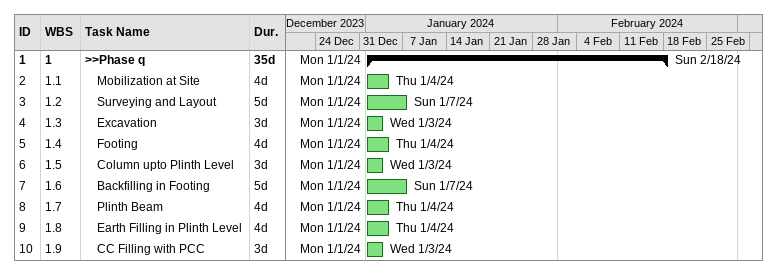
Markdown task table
| ID | WBS | Task | Duration | Start | Finish |
|---|---|---|---|---|---|
| 1 | 1 | **>>Phase q** | 35d | 2024-01-01 | 2024-02-18 |
| 2 | 1.1 | Mobilization at Site | 4d | 2024-01-01 | 2024-01-04 |
| 3 | 1.2 | Surveying and Layout | 5d | 2024-01-01 | 2024-01-07 |
| 4 | 1.3 | Excavation | 3d | 2024-01-01 | 2024-01-03 |
| 5 | 1.4 | Footing | 4d | 2024-01-01 | 2024-01-04 |
| 6 | 1.5 | Column upto Plinth Level | 3d | 2024-01-01 | 2024-01-03 |
| 7 | 1.6 | Backfilling in Footing | 5d | 2024-01-01 | 2024-01-07 |
| 8 | 1.7 | Plinth Beam | 4d | 2024-01-01 | 2024-01-04 |
| 9 | 1.8 | Earth Filling in Plinth Level | 4d | 2024-01-01 | 2024-01-04 |
| 10 | 1.9 | CC Filling with PCC | 3d | 2024-01-01 | 2024-01-03 |
